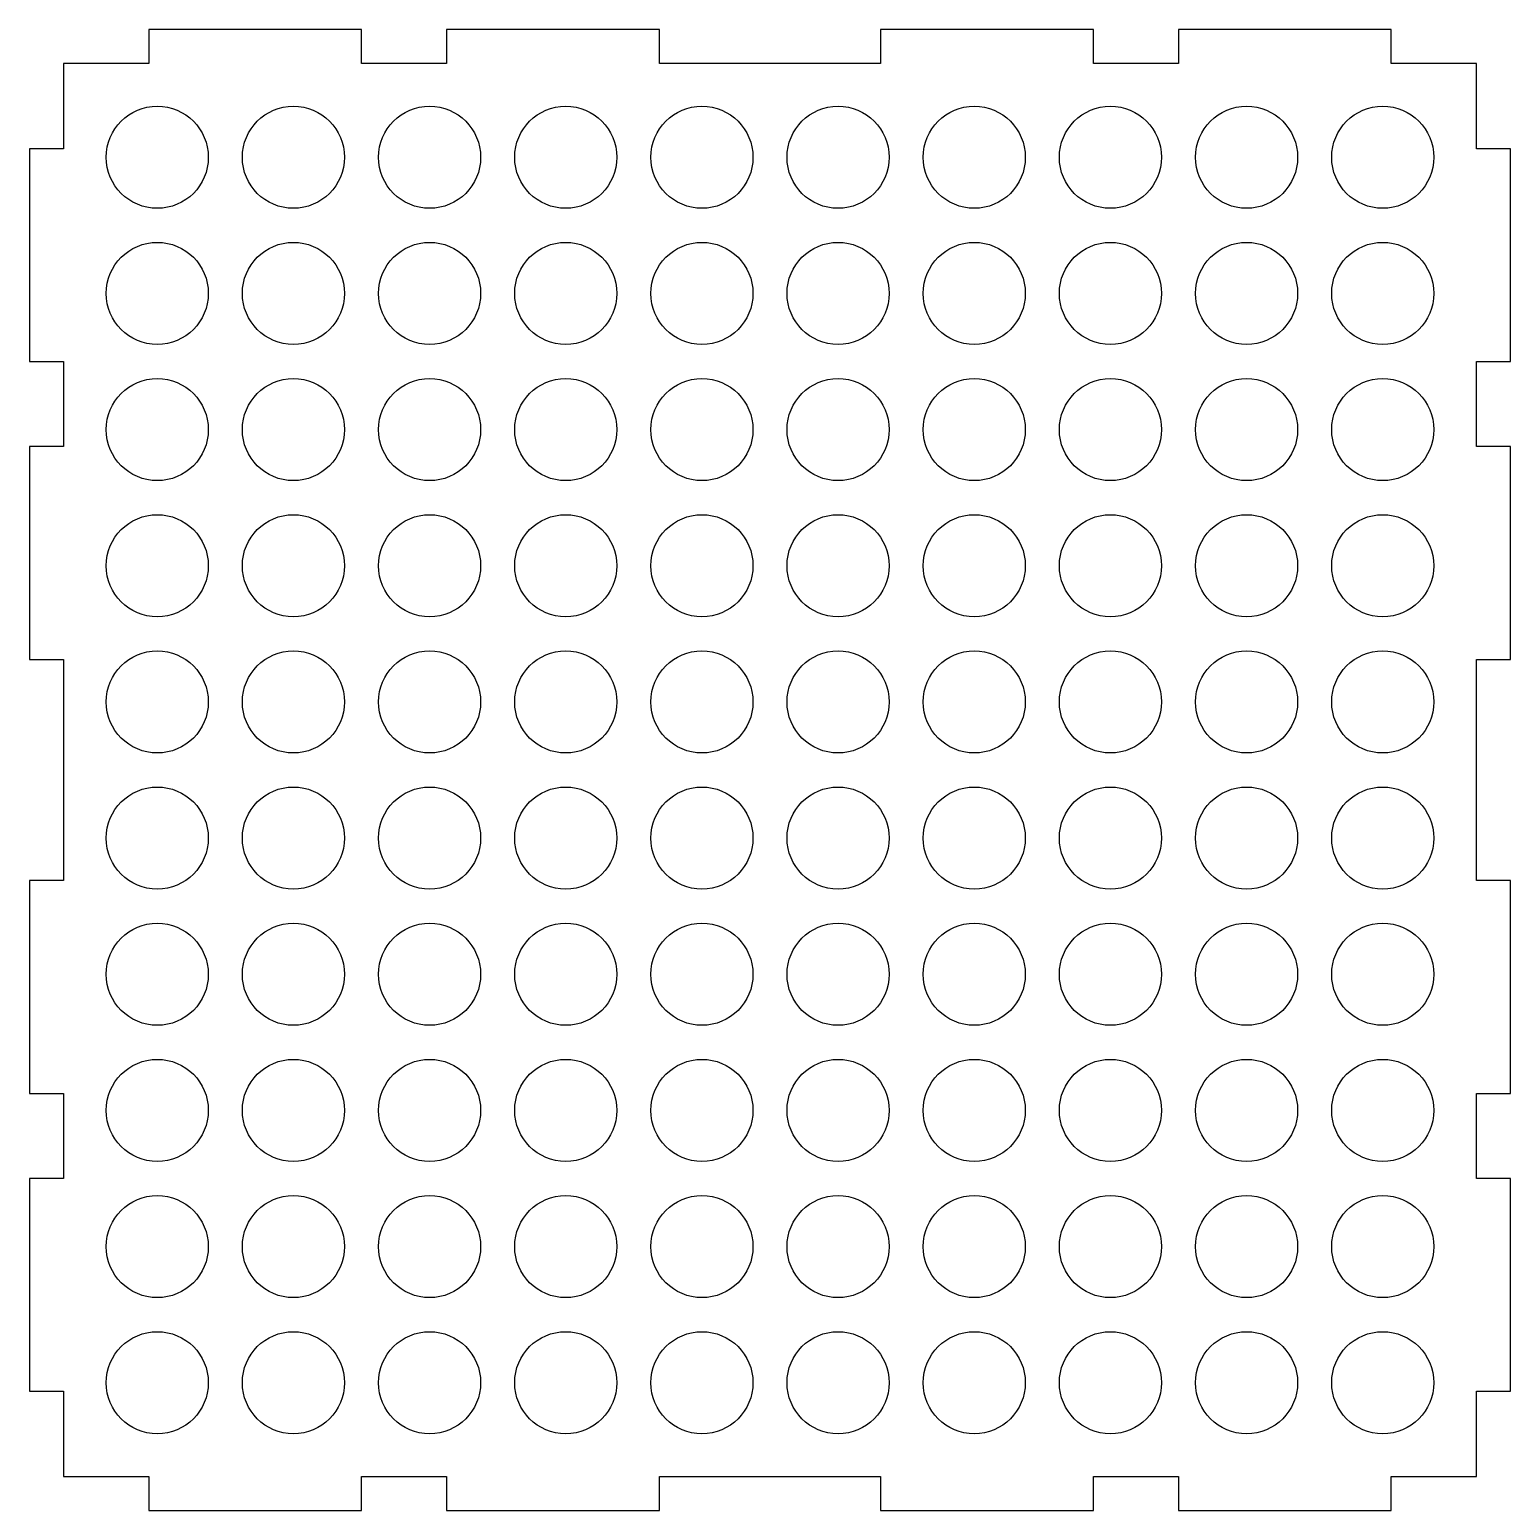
# Model space of a CAD drawing. Header units: millimetres. Extents: x -87 to 87, y -87 to 87.
import ezdxf

# ---------------------------------------------------------------- set-up
doc = ezdxf.new("R2010")
doc.units = ezdxf.units.MM

msp = doc.modelspace()

# ---------------------------------------------------------------- linework, layer by layer
msp.add_lwpolyline([(87, 38), (83, 38), (83, 48), (87, 48), (87, 73), (83, 73), (83, 83), (73, 83), (73, 87), (48, 87), (48, 83), (38, 83), (38, 87), (13, 87), (13, 83), (-13, 83), (-13, 87), (-38, 87), (-38, 83), (-48, 83), (-48, 87), (-73, 87), (-73, 83), (-83, 83), (-83, 73), (-87, 73), (-87, 48), (-83, 48), (-83, 38), (-87, 38), (-87, 13), (-83, 13), (-83, -13), (-87, -13), (-87, -38), (-83, -38), (-83, -48), (-87, -48), (-87, -73), (-83, -73), (-83, -83), (-73, -83), (-73, -87), (-48, -87), (-48, -83), (-38, -83), (-38, -87), (-13, -87), (-13, -83), (13, -83), (13, -87), (38, -87), (38, -83), (48, -83), (48, -87), (73, -87), (73, -83), (83, -83), (83, -73), (87, -73), (87, -48), (83, -48), (83, -38), (87, -38), (87, -13), (83, -13), (83, 13), (87, 13)], close=True)
for centre in [(-72, 72), (-56, 72), (-40, 72), (-24, 72), (-8, 72), (8, 72), (24, 72), (40, 72), (56, 72), (72, 72), (-72, 56), (-56, 56), (-40, 56), (-24, 56), (-8, 56), (8, 56), (24, 56), (40, 56), (56, 56), (72, 56), (-72, 40), (-56, 40), (-40, 40), (-24, 40), (-8, 40), (8, 40), (24, 40), (40, 40), (56, 40), (72, 40), (-72, 24), (-56, 24), (-40, 24), (-24, 24), (-8, 24), (8, 24), (24, 24), (40, 24), (56, 24), (72, 24), (-72, 8), (-56, 8), (-40, 8), (-24, 8), (-8, 8), (8, 8), (24, 8), (40, 8), (56, 8), (72, 8), (-72, -8), (-56, -8), (-40, -8), (-24, -8), (-8, -8), (8, -8), (24, -8), (40, -8), (56, -8), (72, -8), (-72, -24), (-56, -24), (-40, -24), (-24, -24), (-8, -24), (8, -24), (24, -24), (40, -24), (56, -24), (72, -24), (-72, -40), (-56, -40), (-40, -40), (-24, -40), (-8, -40), (8, -40), (24, -40), (40, -40), (56, -40), (72, -40), (-72, -56), (-56, -56), (-40, -56), (-24, -56), (-8, -56), (8, -56), (24, -56), (40, -56), (56, -56), (72, -56), (-72, -72), (-56, -72), (-40, -72), (-24, -72), (-8, -72), (8, -72), (24, -72), (40, -72), (56, -72), (72, -72)]:
    msp.add_circle(centre, 6)

doc.saveas('drawing.dxf')
